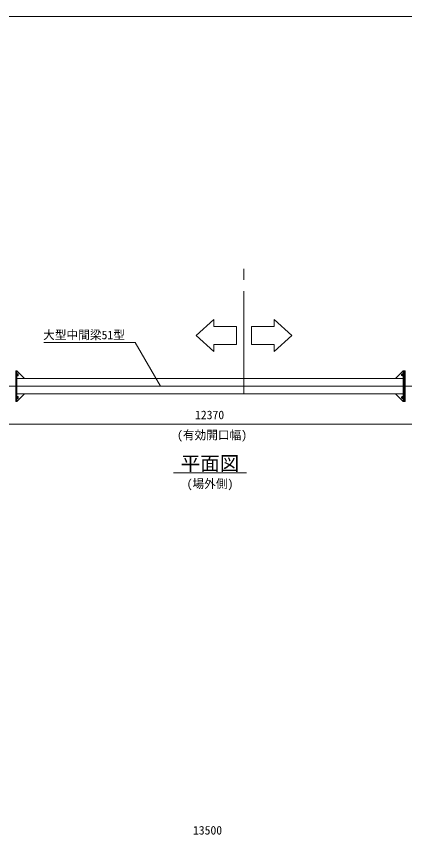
# Model space of a CAD drawing. Units: millimetres, scale not verified. Extents: x -30584 to 1616, y -23100 to 23100.
# Drawn here: x -22408 to -17308, y -11680 to -900 of the extents above; entities that cross this region are included whole.
import ezdxf
from ezdxf.enums import TextEntityAlignment as Align

# ---------------------------------------------------------------- set-up
doc = ezdxf.new("R2010")
doc.units = ezdxf.units.MM
doc.header["$LTSCALE"] = 150
doc.linetypes.add('CHAIN2', pattern=[12, 9, -1, 1, -1])
for name, color, linetype, lineweight in [('0-6_ﾎﾞﾙﾄ類', 2, 'Continuous', 18), ('0-A_図面枠', 7, 'Continuous', 18), ('0-B_寸法', 3, 'Continuous', 18), ('0-D_大型中間梁51', 7, 'Continuous', 18), ('0-F_大型連結用梁42', 7, 'Continuous', 18), ('1-5_通芯', 1, 'CHAIN2', 18), ('1-A_文字', 7, 'Continuous', 18)]:
    doc.layers.add(name, color=color, linetype=linetype, lineweight=lineweight)
doc.styles.add('ＭＳ ゴシック', font='')
doc.styles.get('ＭＳ ゴシック').set_extended_font_data('MS Gothic')

msp = doc.modelspace()

# ---------------------------------------------------------------- linework, layer by layer
at = {"layer": '0-6_ﾎﾞﾙﾄ類'}
for p, q in [((-22395.2, -5623.9), (-22395.2, -5596.1)), ((-22395.2, -5596.1), (-22386.5, -5596.1)), ((-22395.2, -5603.1), (-22386.5, -5603.1)), ((-22385.2, -5598.5), (-22386.5, -5596.1)), ((-22385.2, -5621.5), (-22385.2, -5598.5)), ((-17348.2, -5602), (-17350.2, -5604)), ((-17350.2, -5616), (-17350.2, -5604)), ((-17342.2, -5603.2), (-17349.4, -5603.2)), ((-17348.2, -5618), (-17348.2, -5602)), ((-17342.2, -5602), (-17348.2, -5602)), ((-17340.8, -5596.1), (-17342.2, -5598.5)), ((-17342.2, -5598.5), (-17342.2, -5621.5)), ((-17330.5, -5596.1), (-17340.8, -5596.1)), ((-17330.5, -5603.1), (-17340.8, -5603.1)), ((-17330.5, -5596.1), (-17329.2, -5598.5)), ((-17329.2, -5598.5), (-17329.2, -5621.5)), ((-22398.2, -5608.8), (-22402.2, -5609.9)), ((-22398.2, -5610.1), (-22402.2, -5611.2)), ((-22395.2, -5616.9), (-22386.5, -5616.9)), ((-22395.2, -5623.9), (-22386.5, -5623.9)), ((-22385.2, -5621.5), (-22386.5, -5623.9)), ((-17348.2, -5618), (-17350.2, -5616)), ((-17342.2, -5616.8), (-17349.4, -5616.8)), ((-17342.2, -5618), (-17348.2, -5618)), ((-17340.8, -5623.9), (-17342.2, -5621.5)), ((-17330.5, -5616.9), (-17340.8, -5616.9)), ((-17330.5, -5623.9), (-17340.8, -5623.9)), ((-17330.5, -5623.9), (-17329.2, -5621.5)), ((-22398.2, -5908.8), (-22402.2, -5909.9)), ((-22398.2, -5910.1), (-22402.2, -5911.2)), ((-22395.2, -5923.9), (-22395.2, -5896.1)), ((-22395.2, -5896.1), (-22386.5, -5896.1)), ((-22395.2, -5903.1), (-22386.5, -5903.1)), ((-22395.2, -5916.9), (-22386.5, -5916.9)), ((-22395.2, -5923.9), (-22386.5, -5923.9)), ((-22385.2, -5898.5), (-22386.5, -5896.1)), ((-22385.2, -5921.5), (-22386.5, -5923.9)), ((-22385.2, -5921.5), (-22385.2, -5898.5)), ((-17348.2, -5902), (-17350.2, -5904)), ((-17350.2, -5916), (-17350.2, -5904)), ((-17348.2, -5918), (-17350.2, -5916)), ((-17342.2, -5903.2), (-17349.4, -5903.2)), ((-17342.2, -5916.8), (-17349.4, -5916.8)), ((-17348.2, -5918), (-17348.2, -5902)), ((-17342.2, -5902), (-17348.2, -5902)), ((-17342.2, -5918), (-17348.2, -5918)), ((-17340.8, -5896.1), (-17342.2, -5898.5)), ((-17342.2, -5898.5), (-17342.2, -5921.5)), ((-17340.8, -5923.9), (-17342.2, -5921.5)), ((-17330.5, -5896.1), (-17340.8, -5896.1)), ((-17330.5, -5903.1), (-17340.8, -5903.1)), ((-17330.5, -5916.9), (-17340.8, -5916.9)), ((-17330.5, -5923.9), (-17340.8, -5923.9)), ((-17330.5, -5896.1), (-17329.2, -5898.5)), ((-17330.5, -5923.9), (-17329.2, -5921.5)), ((-17329.2, -5898.5), (-17329.2, -5921.5))]:
    msp.add_line(p, q, dxfattribs=at)
for points in [[(-22398.2, -5596), (-22398.2, -5624), (-22402.2, -5624), (-22402.2, -5596)], [(-22395.2, -5624), (-22398.2, -5624), (-22398.2, -5596), (-22395.2, -5596)], [(-17329.2, -5596), (-17326.2, -5596), (-17326.2, -5624), (-17329.2, -5624)], [(-22398.2, -5896), (-22398.2, -5924), (-22402.2, -5924), (-22402.2, -5896)], [(-22395.2, -5924), (-22398.2, -5924), (-22398.2, -5896), (-22395.2, -5896)], [(-17329.2, -5896), (-17326.2, -5896), (-17326.2, -5924), (-17329.2, -5924)]]:
    msp.add_lwpolyline(points, close=True, dxfattribs=at)
for centre, radius, start, end in [((-22391.6, -5599.6), 6.13, 325.616, 34.384), ((-22408.4, -5610), 22.9, 342.412, 17.588), ((-17335.7, -5599.6), 6.13, 145.616, 214.384), ((-17318.9, -5610), 22.9, 162.412, 197.588), ((-17335.6, -5599.6), 6.13, 325.616, 34.384), ((-17352.4, -5610), 22.9, 342.412, 17.588), ((-22391.6, -5620.4), 6.13, 325.616, 34.384), ((-17335.7, -5620.4), 6.13, 145.616, 214.384), ((-17335.6, -5620.4), 6.13, 325.616, 34.384), ((-22391.6, -5899.6), 6.13, 325.616, 34.384), ((-22408.4, -5910), 22.9, 342.412, 17.588), ((-22391.6, -5920.4), 6.13, 325.616, 34.384), ((-17335.7, -5899.6), 6.13, 145.616, 214.384), ((-17318.9, -5910), 22.9, 162.412, 197.588), ((-17335.7, -5920.4), 6.13, 145.616, 214.384), ((-17335.6, -5899.6), 6.13, 325.616, 34.384), ((-17352.4, -5910), 22.9, 342.412, 17.588), ((-17335.6, -5920.4), 6.13, 325.616, 34.384)]:
    msp.add_arc(centre, radius, start, end, dxfattribs=at)
at = {"layer": '0-A_図面枠'}
msp.add_lwpolyline([(-30584.2, -900), (1615.8, -900), (1615.8, -23100), (-30584.2, -23100)], close=True, dxfattribs=at)
at = {"layer": '0-B_寸法'}
msp.add_line((-13740.2, -6260), (-25934.2, -6260), dxfattribs=at)
at = {"layer": '0-D_大型中間梁51'}
for points in [[(-22414.2, -5960), (-22402.2, -5960), (-22402.2, -5560), (-22414.2, -5560)], [(-22402.2, -5560), (-22402.2, -5660), (-22302.2, -5660)], [(-17326.2, -5560), (-17326.2, -5660), (-17426.2, -5660)], [(-17314.2, -5960), (-17326.2, -5960), (-17326.2, -5560), (-17314.2, -5560)], [(-22402.2, -5760), (-17326.2, -5760), (-17326.2, -5660), (-22402.2, -5660)], [(-22402.2, -5760), (-17326.2, -5760), (-17326.2, -5860), (-22402.2, -5860)], [(-22402.2, -5960), (-22402.2, -5860), (-22302.2, -5860)], [(-17326.2, -5960), (-17326.2, -5860), (-17426.2, -5860)]]:
    msp.add_lwpolyline(points, close=True, dxfattribs=at)
at = {"layer": '0-F_大型連結用梁42'}
msp.add_lwpolyline([(-17314.2, -5960), (-17302.2, -5960), (-17302.2, -5560), (-17314.2, -5560)], close=True, dxfattribs=at)
at = {"layer": '1-5_通芯'}
for p, q in [((-19418.2, -5860), (-19418.2, -4215.9)), ((-26714.2, -5760), (-11732.6, -5760))]:
    msp.add_line(p, q, dxfattribs=at)
at = {"layer": '1-A_文字'}
for p, q in [((-22046.4, -5185.1), (-20846.9, -5185.1)), ((-20846.3, -5185.1), (-20846.9, -5185.1)), ((-20514.3, -5760), (-20846.3, -5185.1)), ((-20344.2, -6900), (-19384.2, -6900))]:
    msp.add_line(p, q, dxfattribs=at)
for points in [[(-20047.2, -5093.7), (-19816.2, -4884.4), (-19816.2, -4977.1), (-19517.5, -4977.1), (-19517.5, -5210.7), (-19816.2, -5210.7), (-19816.2, -5303.3)], [(-18789.1, -5093.7), (-19020.2, -4884.4), (-19020.2, -4977.1), (-19318.8, -4977.1), (-19318.8, -5210.7), (-19020.2, -5210.7), (-19020.2, -5303.3)]]:
    msp.add_lwpolyline(points, close=True, dxfattribs=at)

# ---------------------------------------------------------------- texts
at = {"layer": '0-B_寸法', "style": 'ＭＳ ゴシック'}
for s, p in [('12370', (-20061.5, -6227.4)), ('(有効開口幅)', (-20298, -6493)), ('13500', (-20088.5, -11686.6))]:
    msp.add_text(s, height=112.6, dxfattribs=at).set_placement(p, align=Align.BOTTOM_LEFT)
at = {"layer": '1-A_文字', "style": 'ＭＳ ゴシック'}
for s, height, p in [('大型中間梁51型', 112.6, (-22057.3, -5176.4)), ('平面図', 187.7, (-20248.2, -6925.6)), ('(場外側)', 112.6, (-20171.4, -7133))]:
    msp.add_text(s, height=height, dxfattribs=at).set_placement(p, align=Align.BOTTOM_LEFT)

doc.saveas('drawing.dxf')
